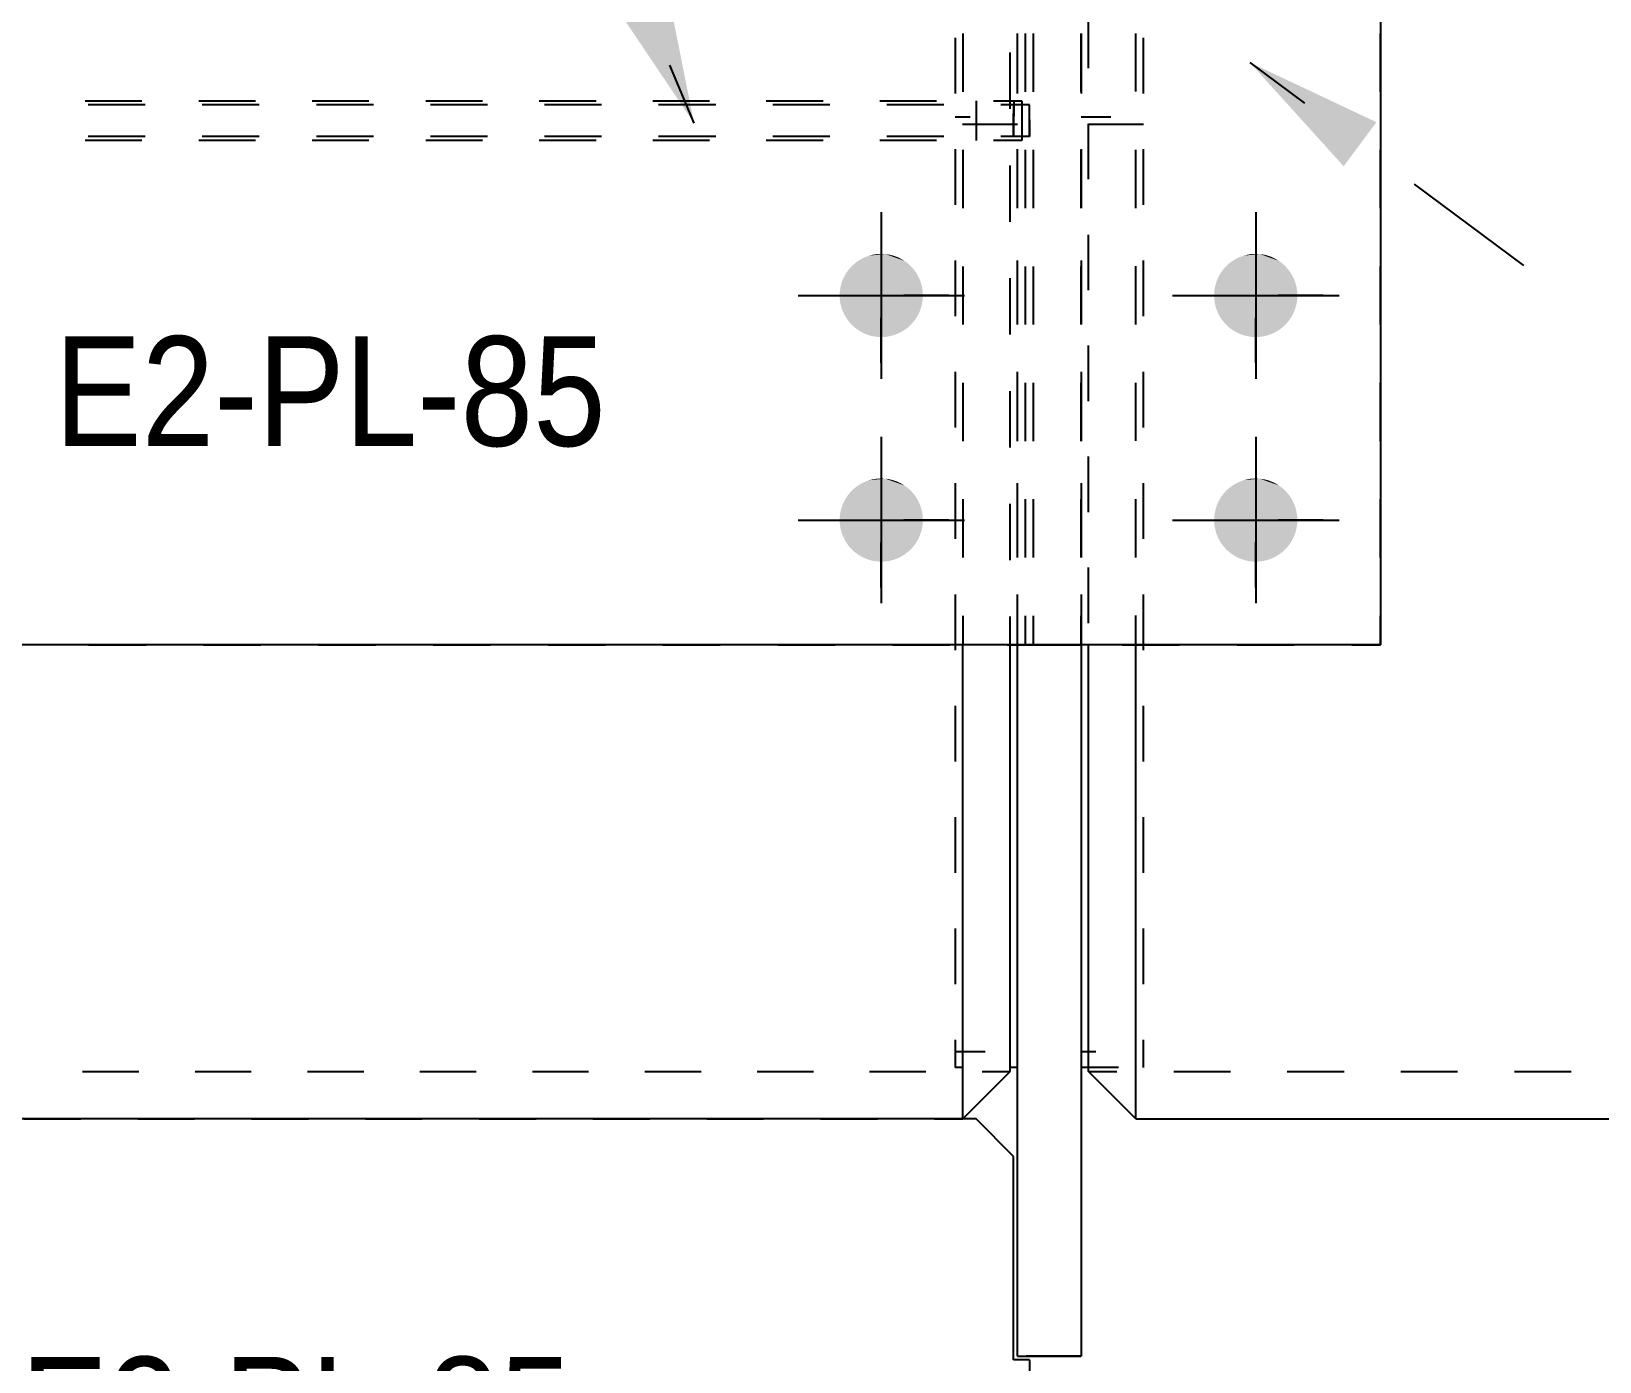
# Model space of a CAD drawing. Header units: millimetres. Extents: x 67 to 383, y 106 to 148.
# Drawn here: x 186.248 to 190.842, y 132.168 to 136.067 of the extents above; entities that cross this region are included whole.
import ezdxf

# ---------------------------------------------------------------- set-up
doc = ezdxf.new("R2010")
doc.units = ezdxf.units.MM
doc.linetypes.add('XKITLINE00', pattern=[0])
doc.styles.add('ARIAL', font='ARIAL.TTF')

msp = doc.modelspace()

# ---------------------------------------------------------------- linework, layer by layer
at = {"color": 2, "linetype": 'XKITLINE00'}
for p, q in [((190.1998, 137.3404), (190.1998, 134.269)), ((190.1998, 134.269), (183.472, 134.269)), ((188.976, 132.8795), (188.976, 134.269)), ((189.1146, 133.0426), (189.1146, 134.269)), ((189.1365, 134.2689), (189.3223, 134.2689)), ((189.1365, 132.1847), (189.1365, 134.2689)), ((189.3223, 134.2689), (189.3223, 132.1847)), ((189.3442, 133.0426), (189.3442, 134.269)), ((189.4828, 132.8795), (189.4828, 134.269)), ((189.115, 133.0184), (189.1146, 133.0426)), ((189.3439, 133.0184), (189.3442, 133.0426)), ((188.976, 132.8795), (189.115, 133.0184)), ((189.1365, 133.0301), (189.1148, 133.0301)), ((189.344, 133.0301), (189.3223, 133.0301)), ((189.3439, 133.0186), (189.3439, 133.0184)), ((189.4828, 132.8795), (189.3439, 133.0184)), ((189.3439, 133.0184), (189.3442, 133.0184)), ((189.0152, 132.8795), (184.6019, 132.8795)), ((189.1249, 132.7698), (189.0152, 132.8795)), ((189.4828, 132.8795), (194.0025, 132.8795)), ((189.1249, 132.1738), (189.1249, 132.7698)), ((189.1714, 132.1738), (189.1249, 132.1738)), ((189.1365, 132.1847), (189.3223, 132.1847)), ((189.1714, 132.1738), (189.1714, 131.1401))]:
    msp.add_line(p, q, dxfattribs=at)
at = {"linetype": 'XKITLINE00'}
for p, q in [((189.3442, 135.9586), (189.3442, 136.1212)), ((188.9537, 136.0478), (188.9537, 135.8847)), ((188.976, 136.0604), (188.976, 135.8898)), ((189.1365, 135.89), (189.1365, 136.0606)), ((189.1365, 135.8847), (189.1365, 136.0478)), ((189.1597, 135.89), (189.1597, 136.0607)), ((189.183, 135.89), (189.183, 136.0606)), ((189.3223, 136.0607), (189.3223, 135.89)), ((189.3223, 135.89), (189.3223, 136.0606)), ((189.3223, 136.0606), (189.3223, 135.89)), ((189.3223, 136.0478), (189.3223, 135.8847)), ((189.4828, 135.8902), (189.4828, 136.0608)), ((189.5051, 135.8847), (189.5051, 136.0478)), ((190.1998, 135.89), (190.1998, 136.0606)), ((189.1146, 135.8393), (189.1146, 136.0046)), ((188.189, 135.7973), (188.118, 135.9676)), ((189.8167, 135.9757), (189.9771, 135.8566)), ((186.4051, 135.8627), (186.5714, 135.8627)), ((186.5811, 135.8511), (186.414, 135.8511)), ((186.7377, 135.8627), (186.9039, 135.8627)), ((186.9153, 135.8511), (186.7482, 135.8511)), ((187.0702, 135.8627), (187.2365, 135.8627)), ((187.2496, 135.8511), (187.0824, 135.8511)), ((187.4028, 135.8627), (187.5691, 135.8627)), ((187.5838, 135.8511), (187.4167, 135.8511)), ((187.7353, 135.8627), (187.9016, 135.8627)), ((187.918, 135.8511), (187.7509, 135.8511)), ((188.0679, 135.8627), (188.2342, 135.8627)), ((188.2522, 135.8511), (188.0851, 135.8511)), ((188.4005, 135.8627), (188.5668, 135.8627)), ((188.5865, 135.8511), (188.4194, 135.8511)), ((188.733, 135.8627), (188.8993, 135.8627)), ((188.9207, 135.8511), (188.7536, 135.8511)), ((189.0159, 135.7466), (189.0159, 135.8627)), ((189.0656, 135.8627), (189.1487, 135.8627)), ((189.1714, 135.8511), (189.0878, 135.8511)), ((189.1249, 135.8511), (189.1249, 135.7582)), ((189.1256, 135.8627), (189.1256, 135.8179)), ((189.1487, 135.8627), (189.1487, 135.7466)), ((189.1714, 135.7582), (189.1714, 135.8511)), ((188.9978, 135.8156), (188.9537, 135.8156)), ((189.1249, 135.7582), (189.1249, 135.8262)), ((189.1714, 135.8079), (189.1714, 135.7582)), ((189.41, 135.8156), (189.3223, 135.8156)), ((186.5811, 135.7582), (186.414, 135.7582)), ((186.9153, 135.7582), (186.7482, 135.7582)), ((187.2496, 135.7582), (187.0824, 135.7582)), ((187.5838, 135.7582), (187.4167, 135.7582)), ((187.918, 135.7582), (187.7509, 135.7582)), ((188.2522, 135.7582), (188.0851, 135.7582)), ((188.5865, 135.7582), (188.4194, 135.7582)), ((188.9207, 135.7582), (188.7536, 135.7582)), ((189.1365, 135.7936), (188.9756, 135.7936)), ((189.1714, 135.7582), (189.0878, 135.7582)), ((189.3442, 135.6335), (189.3442, 135.796)), ((189.5051, 135.7936), (189.3442, 135.7936)), ((186.5714, 135.7466), (186.4051, 135.7466)), ((186.9039, 135.7466), (186.7377, 135.7466)), ((187.2365, 135.7466), (187.0702, 135.7466)), ((187.5691, 135.7466), (187.4028, 135.7466)), ((187.9016, 135.7466), (187.7353, 135.7466)), ((188.2342, 135.7466), (188.0679, 135.7466)), ((188.5668, 135.7466), (188.4005, 135.7466)), ((188.8993, 135.7466), (188.733, 135.7466)), ((188.9537, 135.7216), (188.9537, 135.5585)), ((188.976, 135.7191), (188.976, 135.5485)), ((189.1487, 135.7466), (189.0656, 135.7466)), ((189.1365, 135.5585), (189.1365, 135.7216)), ((189.1365, 135.5487), (189.1365, 135.7193)), ((189.1597, 135.5488), (189.1597, 135.7194)), ((189.183, 135.5487), (189.183, 135.7194)), ((189.3223, 135.7216), (189.3223, 135.5585)), ((189.3223, 135.7194), (189.3223, 135.5488)), ((189.3223, 135.7194), (189.3223, 135.5487)), ((189.3223, 135.5487), (189.3223, 135.7193)), ((189.4828, 135.549), (189.4828, 135.7196)), ((189.5051, 135.5585), (189.5051, 135.7216)), ((190.1998, 135.5487), (190.1998, 135.7194)), ((189.1146, 135.5087), (189.1146, 135.674)), ((190.298, 135.6185), (190.6188, 135.3804)), ((189.3442, 135.3083), (189.3442, 135.4709)), ((188.9537, 135.3953), (188.9537, 135.2322)), ((189.1365, 135.2322), (189.1365, 135.3953)), ((189.3223, 135.3953), (189.3223, 135.2322)), ((189.5051, 135.2322), (189.5051, 135.3953)), ((188.976, 135.3779), (188.976, 135.2073)), ((189.1146, 135.1781), (189.1146, 135.3434)), ((189.1365, 135.2074), (189.1365, 135.3781)), ((189.1597, 135.2075), (189.1597, 135.3781)), ((189.183, 135.2075), (189.183, 135.3781)), ((189.3223, 135.2074), (189.3223, 135.3781)), ((189.3223, 135.3781), (189.3223, 135.2075)), ((189.3223, 135.3781), (189.3223, 135.2075)), ((189.4828, 135.2078), (189.4828, 135.3784)), ((190.1998, 135.2075), (190.1998, 135.3781)), ((189.3442, 134.9832), (189.3442, 135.1458)), ((188.9537, 135.0691), (188.9537, 134.906)), ((189.1365, 134.906), (189.1365, 135.0691)), ((189.3223, 135.0691), (189.3223, 134.906)), ((189.5051, 134.906), (189.5051, 135.0691)), ((188.976, 135.0367), (188.976, 134.8661)), ((189.1365, 134.8661), (189.1365, 135.0368)), ((189.1597, 134.8662), (189.1597, 135.0369)), ((189.183, 134.8662), (189.183, 135.0368)), ((189.3223, 135.0369), (189.3223, 134.8662)), ((189.3223, 134.8661), (189.3223, 135.0368)), ((189.3223, 135.0368), (189.3223, 134.8662)), ((189.4828, 134.8665), (189.4828, 135.0371)), ((190.1998, 134.8662), (190.1998, 135.0368)), ((189.1146, 134.8475), (189.1146, 135.0128)), ((189.3442, 134.6581), (189.3442, 134.8206)), ((188.9537, 134.7429), (188.9537, 134.5797)), ((189.1365, 134.5797), (189.1365, 134.7429)), ((189.3223, 134.7429), (189.3223, 134.5797)), ((189.5051, 134.5797), (189.5051, 134.7429)), ((188.976, 134.6955), (188.976, 134.5249)), ((189.1365, 134.5249), (189.1365, 134.6955)), ((189.1597, 134.5249), (189.1597, 134.6956)), ((189.183, 134.5249), (189.183, 134.6956)), ((189.3223, 134.6956), (189.3223, 134.5249)), ((189.3223, 134.6956), (189.3223, 134.5249)), ((189.3223, 134.5249), (189.3223, 134.6955)), ((189.4828, 134.5253), (189.4828, 134.6959)), ((190.1998, 134.5249), (190.1998, 134.6956)), ((189.1146, 134.5169), (189.1146, 134.6822)), ((189.3442, 134.3329), (189.3442, 134.4955)), ((188.9537, 134.4166), (188.9537, 134.2535)), ((189.1365, 134.2535), (189.1365, 134.4166)), ((189.3223, 134.4166), (189.3223, 134.2535)), ((189.5051, 134.2535), (189.5051, 134.4166)), ((188.976, 134.3543), (188.976, 134.269)), ((189.1146, 134.269), (189.1146, 134.3516)), ((189.1365, 134.2689), (189.1365, 134.3542)), ((189.1597, 134.269), (189.1597, 134.3543)), ((189.183, 134.269), (189.183, 134.3543)), ((189.3223, 134.3543), (189.3223, 134.269)), ((189.3223, 134.3543), (189.3223, 134.269)), ((189.3223, 134.2689), (189.3223, 134.3542)), ((189.4828, 134.1841), (189.4828, 134.3547)), ((190.1998, 134.269), (190.1998, 134.3543)), ((186.4154, 134.269), (186.5836, 134.269)), ((186.7518, 134.269), (186.92, 134.269)), ((187.0882, 134.269), (187.2564, 134.269)), ((187.4246, 134.269), (187.5928, 134.269)), ((187.761, 134.269), (187.9292, 134.269)), ((188.0974, 134.269), (188.2656, 134.269)), ((188.4338, 134.269), (188.602, 134.269)), ((188.7702, 134.269), (188.9384, 134.269)), ((189.1065, 134.269), (189.2747, 134.269)), ((189.3223, 134.269), (189.1614, 134.269)), ((189.183, 134.269), (189.3223, 134.269)), ((189.183, 134.269), (189.2045, 134.269)), ((189.2725, 134.2689), (189.3223, 134.2689)), ((189.4429, 134.269), (189.6111, 134.269)), ((189.7793, 134.269), (189.9475, 134.269)), ((190.1157, 134.269), (190.1998, 134.269)), ((189.3442, 134.0078), (189.3442, 134.1704)), ((188.9537, 134.0904), (188.9537, 133.9273)), ((189.1365, 133.9273), (189.1365, 134.0904)), ((189.3223, 134.0904), (189.3223, 133.9273)), ((189.5051, 133.9273), (189.5051, 134.0904)), ((189.4828, 133.8429), (189.4828, 134.0135)), ((189.3442, 133.6827), (189.3442, 133.8452)), ((188.9537, 133.7641), (188.9537, 133.601)), ((189.1365, 133.601), (189.1365, 133.7641)), ((189.3223, 133.7641), (189.3223, 133.601)), ((189.5051, 133.601), (189.5051, 133.7641)), ((189.4828, 133.5016), (189.4828, 133.6722)), ((189.3442, 133.3575), (189.3442, 133.5201)), ((188.9537, 133.4379), (188.9537, 133.2748)), ((189.1365, 133.2748), (189.1365, 133.4379)), ((189.3223, 133.4379), (189.3223, 133.2748)), ((189.5051, 133.2748), (189.5051, 133.4379)), ((189.4828, 133.1604), (189.4828, 133.331)), ((189.3442, 133.1137), (189.3442, 133.195)), ((188.9537, 133.1117), (188.9537, 133.0301)), ((189.1365, 133.0301), (189.1365, 133.1117)), ((189.3223, 133.1117), (189.3223, 133.0301)), ((189.5051, 133.0301), (189.5051, 133.1117)), ((189.0417, 133.0765), (188.9537, 133.0765)), ((189.3662, 133.0765), (189.3223, 133.0765)), ((186.3977, 133.0184), (186.5624, 133.0184)), ((186.727, 133.0184), (186.8917, 133.0184)), ((187.0564, 133.0184), (187.2211, 133.0184)), ((187.3858, 133.0184), (187.5505, 133.0184)), ((187.7151, 133.0184), (187.8798, 133.0184)), ((188.0445, 133.0184), (188.2092, 133.0184)), ((188.3739, 133.0184), (188.5386, 133.0184)), ((188.7032, 133.0184), (188.8679, 133.0184)), ((188.9758, 133.0301), (188.9537, 133.0301)), ((189.0326, 133.0184), (189.115, 133.0184)), ((189.432, 133.0301), (189.344, 133.0301)), ((189.3442, 133.0184), (189.4274, 133.0184)), ((189.5938, 133.0184), (189.7601, 133.0184)), ((189.9265, 133.0184), (190.0929, 133.0184)), ((190.2592, 133.0184), (190.4256, 133.0184)), ((190.592, 133.0184), (190.7584, 133.0184)), ((189.4828, 132.9045), (189.4828, 132.9898)), ((186.2258, 132.8795), (186.3925, 132.8795)), ((186.5592, 132.8795), (186.7259, 132.8795)), ((186.8925, 132.8795), (187.0592, 132.8795)), ((187.2259, 132.8795), (187.3926, 132.8795)), ((187.5593, 132.8795), (187.7259, 132.8795)), ((187.8926, 132.8795), (188.0593, 132.8795)), ((188.226, 132.8795), (188.3926, 132.8795)), ((188.5593, 132.8795), (188.726, 132.8795)), ((188.8927, 132.8795), (188.976, 132.8795)), ((189.3223, 132.1847), (189.1614, 132.1847))]:
    msp.add_line(p, q, dxfattribs=at)
at = {"color": 3, "linetype": 'XKITLINE00'}
for p, q in [((188.7372, 135.5367), (188.7372, 135.0489)), ((189.8342, 135.5367), (189.8342, 135.0489)), ((188.7372, 135.4902), (188.7372, 135.3587)), ((189.8342, 135.4902), (189.8342, 135.3587)), ((188.4934, 135.2928), (188.9811, 135.2928)), ((188.5398, 135.2928), (188.6713, 135.2928)), ((188.9347, 135.2928), (188.8032, 135.2928)), ((189.5903, 135.2928), (190.0781, 135.2928)), ((189.6367, 135.2928), (189.7682, 135.2928)), ((190.0316, 135.2928), (189.9001, 135.2928)), ((188.7372, 135.0953), (188.7372, 135.2268)), ((189.8342, 135.0953), (189.8342, 135.2268)), ((188.7372, 134.8785), (188.7372, 134.3908)), ((189.8342, 134.8785), (189.8342, 134.3908)), ((188.7372, 134.8321), (188.7372, 134.7006)), ((189.8342, 134.8321), (189.8342, 134.7006)), ((188.4934, 134.6346), (188.9811, 134.6346)), ((188.5398, 134.6346), (188.6713, 134.6346)), ((188.9347, 134.6346), (188.8032, 134.6346)), ((189.5903, 134.6346), (190.0781, 134.6346)), ((189.6367, 134.6346), (189.7682, 134.6346)), ((190.0316, 134.6346), (189.9001, 134.6346)), ((188.7372, 134.4372), (188.7372, 134.5687)), ((189.8342, 134.4372), (189.8342, 134.5687))]:
    msp.add_line(p, q, dxfattribs=at)
at = {"linetype": 'Continuous'}
for points in [[(188.189, 135.7973), (187.96, 136.1376), (188.189, 135.7973), (188.1085, 136.1995)], [(189.8167, 135.9757), (190.1876, 135.8006), (189.8167, 135.9757), (190.0917, 135.6714)]]:
    msp.add_solid(points, dxfattribs=at)
at = {"color": 3, "linetype": 'Continuous'}
for points in [[(188.7492, 135.4142), (188.6159, 135.3048), (188.6153, 135.2928)], [(188.7492, 135.4142), (188.6153, 135.2928), (188.6159, 135.2808)], [(188.7492, 135.4142), (188.6176, 135.3166), (188.6159, 135.3048)], [(188.7492, 135.4142), (188.6159, 135.2808), (188.6176, 135.269)], [(188.7492, 135.4142), (188.6206, 135.3282), (188.6176, 135.3166)], [(188.7492, 135.4142), (188.6176, 135.269), (188.6206, 135.2574)], [(188.7492, 135.4142), (188.6246, 135.3395), (188.6206, 135.3282)], [(188.7492, 135.4142), (188.6206, 135.2574), (188.6246, 135.2461)], [(188.7492, 135.4142), (188.6297, 135.3503), (188.6246, 135.3395)], [(188.7492, 135.4142), (188.6246, 135.2461), (188.6297, 135.2353)], [(188.7492, 135.4142), (188.6359, 135.3605), (188.6297, 135.3503)], [(188.7492, 135.4142), (188.6297, 135.2353), (188.6359, 135.2251)], [(188.7492, 135.4142), (188.643, 135.3702), (188.6359, 135.3605)], [(188.7492, 135.4142), (188.6359, 135.2251), (188.643, 135.2154)], [(188.7492, 135.4142), (188.651, 135.379), (188.643, 135.3702)], [(188.7492, 135.4142), (188.643, 135.2154), (188.651, 135.2066)], [(188.7492, 135.4142), (188.6599, 135.3871), (188.651, 135.379)], [(188.7492, 135.4142), (188.651, 135.2066), (188.6599, 135.1985)], [(188.7492, 135.4142), (188.6695, 135.3942), (188.6599, 135.3871)], [(188.7492, 135.4142), (188.6599, 135.1985), (188.6695, 135.1914)], [(188.7492, 135.4142), (188.6798, 135.4003), (188.6695, 135.3942)], [(188.7492, 135.4142), (188.6695, 135.1914), (188.6798, 135.1853)], [(188.7492, 135.4142), (188.6906, 135.4055), (188.6798, 135.4003)], [(188.7492, 135.4142), (188.6798, 135.1853), (188.6906, 135.1801)], [(188.7492, 135.4142), (188.7018, 135.4095), (188.6906, 135.4055)], [(188.7492, 135.4142), (188.6906, 135.1801), (188.7018, 135.1761)], [(188.7492, 135.4142), (188.7135, 135.4124), (188.7018, 135.4095)], [(188.7492, 135.4142), (188.7018, 135.1761), (188.7135, 135.1732)], [(188.7492, 135.4142), (188.7253, 135.4142), (188.7135, 135.4124)], [(188.7492, 135.4142), (188.7135, 135.1732), (188.7253, 135.1714)], [(188.7492, 135.4142), (188.7372, 135.4147), (188.7253, 135.4142)], [(188.7492, 135.4142), (188.7253, 135.1714), (188.7372, 135.1709)], [(188.7492, 135.4142), (188.7372, 135.1709), (188.7492, 135.1714)], [(188.7492, 135.4142), (188.7492, 135.1714), (188.761, 135.1732)], [(188.7492, 135.4142), (188.761, 135.1732), (188.7726, 135.1761)], [(188.7492, 135.4142), (188.7726, 135.1761), (188.7839, 135.1801)], [(188.7492, 135.4142), (188.7839, 135.1801), (188.7947, 135.1853)], [(188.7492, 135.4142), (188.7947, 135.1853), (188.805, 135.1914)], [(188.7492, 135.4142), (188.805, 135.1914), (188.8146, 135.1985)], [(188.7492, 135.4142), (188.8146, 135.1985), (188.8235, 135.2066)], [(188.7492, 135.4142), (188.8235, 135.2066), (188.8315, 135.2154)], [(188.7492, 135.4142), (188.8315, 135.2154), (188.8386, 135.2251)], [(188.7492, 135.4142), (188.8386, 135.2251), (188.8448, 135.2353)], [(188.7492, 135.4142), (188.8448, 135.2353), (188.8499, 135.2461)], [(188.7492, 135.4142), (188.8499, 135.2461), (188.8539, 135.2574)], [(188.7492, 135.4142), (188.8539, 135.2574), (188.8568, 135.269)], [(188.7492, 135.4142), (188.8568, 135.269), (188.8586, 135.2808)], [(188.7492, 135.4142), (188.8586, 135.2808), (188.8592, 135.2928)], [(188.7492, 135.4142), (188.8592, 135.2928), (188.8586, 135.3048)], [(188.7492, 135.4142), (188.8586, 135.3048), (188.8568, 135.3166)], [(188.7492, 135.4142), (188.8568, 135.3166), (188.8539, 135.3282)], [(188.7492, 135.4142), (188.8539, 135.3282), (188.8499, 135.3395)], [(188.7492, 135.4142), (188.8499, 135.3395), (188.8448, 135.3503)], [(188.7492, 135.4142), (188.8448, 135.3503), (188.8386, 135.3605)], [(188.7492, 135.4142), (188.8386, 135.3605), (188.8315, 135.3702)], [(188.7492, 135.4142), (188.8315, 135.3702), (188.8235, 135.379)], [(188.7492, 135.4142), (188.8235, 135.379), (188.8146, 135.3871)], [(188.7492, 135.4142), (188.8146, 135.3871), (188.805, 135.3942)], [(188.7492, 135.4142), (188.805, 135.3942), (188.7947, 135.4003)], [(188.7492, 135.4142), (188.7947, 135.4003), (188.7839, 135.4055)], [(188.7492, 135.4142), (188.7839, 135.4055), (188.7726, 135.4095)], [(188.7492, 135.4142), (188.7726, 135.4095), (188.761, 135.4124)], [(189.8461, 135.4142), (189.7128, 135.3048), (189.7122, 135.2928)], [(189.8461, 135.4142), (189.7122, 135.2928), (189.7128, 135.2808)], [(189.8461, 135.4142), (189.7146, 135.3166), (189.7128, 135.3048)], [(189.8461, 135.4142), (189.7128, 135.2808), (189.7146, 135.269)], [(189.8461, 135.4142), (189.7175, 135.3282), (189.7146, 135.3166)], [(189.8461, 135.4142), (189.7146, 135.269), (189.7175, 135.2574)], [(189.8461, 135.4142), (189.7215, 135.3395), (189.7175, 135.3282)], [(189.8461, 135.4142), (189.7175, 135.2574), (189.7215, 135.2461)], [(189.8461, 135.4142), (189.7266, 135.3503), (189.7215, 135.3395)], [(189.8461, 135.4142), (189.7215, 135.2461), (189.7266, 135.2353)], [(189.8461, 135.4142), (189.7328, 135.3605), (189.7266, 135.3503)], [(189.8461, 135.4142), (189.7266, 135.2353), (189.7328, 135.2251)], [(189.8461, 135.4142), (189.7399, 135.3702), (189.7328, 135.3605)], [(189.8461, 135.4142), (189.7328, 135.2251), (189.7399, 135.2154)], [(189.8461, 135.4142), (189.748, 135.379), (189.7399, 135.3702)], [(189.8461, 135.4142), (189.7399, 135.2154), (189.748, 135.2066)], [(189.8461, 135.4142), (189.7568, 135.3871), (189.748, 135.379)], [(189.8461, 135.4142), (189.748, 135.2066), (189.7568, 135.1985)], [(189.8461, 135.4142), (189.7664, 135.3942), (189.7568, 135.3871)], [(189.8461, 135.4142), (189.7568, 135.1985), (189.7664, 135.1914)], [(189.8461, 135.4142), (189.7767, 135.4003), (189.7664, 135.3942)], [(189.8461, 135.4142), (189.7664, 135.1914), (189.7767, 135.1853)], [(189.8461, 135.4142), (189.7875, 135.4055), (189.7767, 135.4003)], [(189.8461, 135.4142), (189.7767, 135.1853), (189.7875, 135.1801)], [(189.8461, 135.4142), (189.7988, 135.4095), (189.7875, 135.4055)], [(189.8461, 135.4142), (189.7875, 135.1801), (189.7988, 135.1761)], [(189.8461, 135.4142), (189.8104, 135.4124), (189.7988, 135.4095)], [(189.8461, 135.4142), (189.7988, 135.1761), (189.8104, 135.1732)], [(189.8461, 135.4142), (189.8222, 135.4142), (189.8104, 135.4124)], [(189.8461, 135.4142), (189.8104, 135.1732), (189.8222, 135.1714)], [(189.8461, 135.4142), (189.8342, 135.4147), (189.8222, 135.4142)], [(189.8461, 135.4142), (189.8222, 135.1714), (189.8342, 135.1709)], [(189.8461, 135.4142), (189.8342, 135.1709), (189.8461, 135.1714)], [(189.8461, 135.4142), (189.8461, 135.1714), (189.858, 135.1732)], [(189.8461, 135.4142), (189.858, 135.1732), (189.8696, 135.1761)], [(189.8461, 135.4142), (189.8696, 135.1761), (189.8808, 135.1801)], [(189.8461, 135.4142), (189.8808, 135.1801), (189.8917, 135.1853)], [(189.8461, 135.4142), (189.8917, 135.1853), (189.9019, 135.1914)], [(189.8461, 135.4142), (189.9019, 135.1914), (189.9115, 135.1985)], [(189.8461, 135.4142), (189.9115, 135.1985), (189.9204, 135.2066)], [(189.8461, 135.4142), (189.9204, 135.2066), (189.9284, 135.2154)], [(189.8461, 135.4142), (189.9284, 135.2154), (189.9356, 135.2251)], [(189.8461, 135.4142), (189.9356, 135.2251), (189.9417, 135.2353)], [(189.8461, 135.4142), (189.9417, 135.2353), (189.9468, 135.2461)], [(189.8461, 135.4142), (189.9468, 135.2461), (189.9509, 135.2574)], [(189.8461, 135.4142), (189.9509, 135.2574), (189.9538, 135.269)], [(189.8461, 135.4142), (189.9538, 135.269), (189.9555, 135.2808)], [(189.8461, 135.4142), (189.9555, 135.2808), (189.9561, 135.2928)], [(189.8461, 135.4142), (189.9561, 135.2928), (189.9555, 135.3048)], [(189.8461, 135.4142), (189.9555, 135.3048), (189.9538, 135.3166)], [(189.8461, 135.4142), (189.9538, 135.3166), (189.9509, 135.3282)], [(189.8461, 135.4142), (189.9509, 135.3282), (189.9468, 135.3395)], [(189.8461, 135.4142), (189.9468, 135.3395), (189.9417, 135.3503)], [(189.8461, 135.4142), (189.9417, 135.3503), (189.9356, 135.3605)], [(189.8461, 135.4142), (189.9356, 135.3605), (189.9284, 135.3702)], [(189.8461, 135.4142), (189.9284, 135.3702), (189.9204, 135.379)], [(189.8461, 135.4142), (189.9204, 135.379), (189.9115, 135.3871)], [(189.8461, 135.4142), (189.9115, 135.3871), (189.9019, 135.3942)], [(189.8461, 135.4142), (189.9019, 135.3942), (189.8917, 135.4003)], [(189.8461, 135.4142), (189.8917, 135.4003), (189.8808, 135.4055)], [(189.8461, 135.4142), (189.8808, 135.4055), (189.8696, 135.4095)], [(189.8461, 135.4142), (189.8696, 135.4095), (189.858, 135.4124)], [(188.7492, 134.756), (188.6159, 134.6466), (188.6153, 134.6346)], [(188.7492, 134.756), (188.6153, 134.6346), (188.6159, 134.6227)], [(188.7492, 134.756), (188.6176, 134.6584), (188.6159, 134.6466)], [(188.7492, 134.756), (188.6159, 134.6227), (188.6176, 134.6109)], [(188.7492, 134.756), (188.6206, 134.67), (188.6176, 134.6584)], [(188.7492, 134.756), (188.6176, 134.6109), (188.6206, 134.5992)], [(188.7492, 134.756), (188.6246, 134.6813), (188.6206, 134.67)], [(188.7492, 134.756), (188.6206, 134.5992), (188.6246, 134.588)], [(188.7492, 134.756), (188.6297, 134.6921), (188.6246, 134.6813)], [(188.7492, 134.756), (188.6246, 134.588), (188.6297, 134.5772)], [(188.7492, 134.756), (188.6359, 134.7024), (188.6297, 134.6921)], [(188.7492, 134.756), (188.6297, 134.5772), (188.6359, 134.5669)], [(188.7492, 134.756), (188.643, 134.712), (188.6359, 134.7024)], [(188.7492, 134.756), (188.6359, 134.5669), (188.643, 134.5573)], [(188.7492, 134.756), (188.651, 134.7209), (188.643, 134.712)], [(188.7492, 134.756), (188.643, 134.5573), (188.651, 134.5484)], [(188.7492, 134.756), (188.6599, 134.7289), (188.651, 134.7209)], [(188.7492, 134.756), (188.651, 134.5484), (188.6599, 134.5404)], [(188.7492, 134.756), (188.6695, 134.736), (188.6599, 134.7289)], [(188.7492, 134.756), (188.6599, 134.5404), (188.6695, 134.5333)], [(188.7492, 134.756), (188.6798, 134.7422), (188.6695, 134.736)], [(188.7492, 134.756), (188.6695, 134.5333), (188.6798, 134.5271)], [(188.7492, 134.756), (188.6906, 134.7473), (188.6798, 134.7422)], [(188.7492, 134.756), (188.6798, 134.5271), (188.6906, 134.522)], [(188.7492, 134.756), (188.7018, 134.7513), (188.6906, 134.7473)], [(188.7492, 134.756), (188.6906, 134.522), (188.7018, 134.5179)], [(188.7492, 134.756), (188.7135, 134.7542), (188.7018, 134.7513)], [(188.7492, 134.756), (188.7018, 134.5179), (188.7135, 134.515)], [(188.7492, 134.756), (188.7253, 134.756), (188.7135, 134.7542)], [(188.7492, 134.756), (188.7135, 134.515), (188.7253, 134.5133)], [(188.7492, 134.756), (188.7372, 134.7566), (188.7253, 134.756)], [(188.7492, 134.756), (188.7253, 134.5133), (188.7372, 134.5127)], [(188.7492, 134.756), (188.7372, 134.5127), (188.7492, 134.5133)], [(188.7492, 134.756), (188.7492, 134.5133), (188.761, 134.515)], [(188.7492, 134.756), (188.761, 134.515), (188.7726, 134.5179)], [(188.7492, 134.756), (188.7726, 134.5179), (188.7839, 134.522)], [(188.7492, 134.756), (188.7839, 134.522), (188.7947, 134.5271)], [(188.7492, 134.756), (188.7947, 134.5271), (188.805, 134.5333)], [(188.7492, 134.756), (188.805, 134.5333), (188.8146, 134.5404)], [(188.7492, 134.756), (188.8146, 134.5404), (188.8235, 134.5484)], [(188.7492, 134.756), (188.8235, 134.5484), (188.8315, 134.5573)], [(188.7492, 134.756), (188.8315, 134.5573), (188.8386, 134.5669)], [(188.7492, 134.756), (188.8386, 134.5669), (188.8448, 134.5772)], [(188.7492, 134.756), (188.8448, 134.5772), (188.8499, 134.588)], [(188.7492, 134.756), (188.8499, 134.588), (188.8539, 134.5992)], [(188.7492, 134.756), (188.8539, 134.5992), (188.8568, 134.6109)], [(188.7492, 134.756), (188.8568, 134.6109), (188.8586, 134.6227)], [(188.7492, 134.756), (188.8586, 134.6227), (188.8592, 134.6346)], [(188.7492, 134.756), (188.8592, 134.6346), (188.8586, 134.6466)], [(188.7492, 134.756), (188.8586, 134.6466), (188.8568, 134.6584)], [(188.7492, 134.756), (188.8568, 134.6584), (188.8539, 134.67)], [(188.7492, 134.756), (188.8539, 134.67), (188.8499, 134.6813)], [(188.7492, 134.756), (188.8499, 134.6813), (188.8448, 134.6921)], [(188.7492, 134.756), (188.8448, 134.6921), (188.8386, 134.7024)], [(188.7492, 134.756), (188.8386, 134.7024), (188.8315, 134.712)], [(188.7492, 134.756), (188.8315, 134.712), (188.8235, 134.7209)], [(188.7492, 134.756), (188.8235, 134.7209), (188.8146, 134.7289)], [(188.7492, 134.756), (188.8146, 134.7289), (188.805, 134.736)], [(188.7492, 134.756), (188.805, 134.736), (188.7947, 134.7422)], [(188.7492, 134.756), (188.7947, 134.7422), (188.7839, 134.7473)], [(188.7492, 134.756), (188.7839, 134.7473), (188.7726, 134.7513)], [(188.7492, 134.756), (188.7726, 134.7513), (188.761, 134.7542)], [(189.8461, 134.756), (189.7128, 134.6466), (189.7122, 134.6346)], [(189.8461, 134.756), (189.7122, 134.6346), (189.7128, 134.6227)], [(189.8461, 134.756), (189.7146, 134.6584), (189.7128, 134.6466)], [(189.8461, 134.756), (189.7128, 134.6227), (189.7146, 134.6109)], [(189.8461, 134.756), (189.7175, 134.67), (189.7146, 134.6584)], [(189.8461, 134.756), (189.7146, 134.6109), (189.7175, 134.5992)], [(189.8461, 134.756), (189.7215, 134.6813), (189.7175, 134.67)], [(189.8461, 134.756), (189.7175, 134.5992), (189.7215, 134.588)], [(189.8461, 134.756), (189.7266, 134.6921), (189.7215, 134.6813)], [(189.8461, 134.756), (189.7215, 134.588), (189.7266, 134.5772)], [(189.8461, 134.756), (189.7328, 134.7024), (189.7266, 134.6921)], [(189.8461, 134.756), (189.7266, 134.5772), (189.7328, 134.5669)], [(189.8461, 134.756), (189.7399, 134.712), (189.7328, 134.7024)], [(189.8461, 134.756), (189.7328, 134.5669), (189.7399, 134.5573)], [(189.8461, 134.756), (189.748, 134.7209), (189.7399, 134.712)], [(189.8461, 134.756), (189.7399, 134.5573), (189.748, 134.5484)], [(189.8461, 134.756), (189.7568, 134.7289), (189.748, 134.7209)], [(189.8461, 134.756), (189.748, 134.5484), (189.7568, 134.5404)], [(189.8461, 134.756), (189.7664, 134.736), (189.7568, 134.7289)], [(189.8461, 134.756), (189.7568, 134.5404), (189.7664, 134.5333)], [(189.8461, 134.756), (189.7767, 134.7422), (189.7664, 134.736)], [(189.8461, 134.756), (189.7664, 134.5333), (189.7767, 134.5271)], [(189.8461, 134.756), (189.7875, 134.7473), (189.7767, 134.7422)], [(189.8461, 134.756), (189.7767, 134.5271), (189.7875, 134.522)], [(189.8461, 134.756), (189.7988, 134.7513), (189.7875, 134.7473)], [(189.8461, 134.756), (189.7875, 134.522), (189.7988, 134.5179)], [(189.8461, 134.756), (189.8104, 134.7542), (189.7988, 134.7513)], [(189.8461, 134.756), (189.7988, 134.5179), (189.8104, 134.515)], [(189.8461, 134.756), (189.8222, 134.756), (189.8104, 134.7542)], [(189.8461, 134.756), (189.8104, 134.515), (189.8222, 134.5133)], [(189.8461, 134.756), (189.8342, 134.7566), (189.8222, 134.756)], [(189.8461, 134.756), (189.8222, 134.5133), (189.8342, 134.5127)], [(189.8461, 134.756), (189.8342, 134.5127), (189.8461, 134.5133)], [(189.8461, 134.756), (189.8461, 134.5133), (189.858, 134.515)], [(189.8461, 134.756), (189.858, 134.515), (189.8696, 134.5179)], [(189.8461, 134.756), (189.8696, 134.5179), (189.8808, 134.522)], [(189.8461, 134.756), (189.8808, 134.522), (189.8917, 134.5271)], [(189.8461, 134.756), (189.8917, 134.5271), (189.9019, 134.5333)], [(189.8461, 134.756), (189.9019, 134.5333), (189.9115, 134.5404)], [(189.8461, 134.756), (189.9115, 134.5404), (189.9204, 134.5484)], [(189.8461, 134.756), (189.9204, 134.5484), (189.9284, 134.5573)], [(189.8461, 134.756), (189.9284, 134.5573), (189.9356, 134.5669)], [(189.8461, 134.756), (189.9356, 134.5669), (189.9417, 134.5772)], [(189.8461, 134.756), (189.9417, 134.5772), (189.9468, 134.588)], [(189.8461, 134.756), (189.9468, 134.588), (189.9509, 134.5992)], [(189.8461, 134.756), (189.9509, 134.5992), (189.9538, 134.6109)], [(189.8461, 134.756), (189.9538, 134.6109), (189.9555, 134.6227)], [(189.8461, 134.756), (189.9555, 134.6227), (189.9561, 134.6346)], [(189.8461, 134.756), (189.9561, 134.6346), (189.9555, 134.6466)], [(189.8461, 134.756), (189.9555, 134.6466), (189.9538, 134.6584)], [(189.8461, 134.756), (189.9538, 134.6584), (189.9509, 134.67)], [(189.8461, 134.756), (189.9509, 134.67), (189.9468, 134.6813)], [(189.8461, 134.756), (189.9468, 134.6813), (189.9417, 134.6921)], [(189.8461, 134.756), (189.9417, 134.6921), (189.9356, 134.7024)], [(189.8461, 134.756), (189.9356, 134.7024), (189.9284, 134.712)], [(189.8461, 134.756), (189.9284, 134.712), (189.9204, 134.7209)], [(189.8461, 134.756), (189.9204, 134.7209), (189.9115, 134.7289)], [(189.8461, 134.756), (189.9115, 134.7289), (189.9019, 134.736)], [(189.8461, 134.756), (189.9019, 134.736), (189.8917, 134.7422)], [(189.8461, 134.756), (189.8917, 134.7422), (189.8808, 134.7473)], [(189.8461, 134.756), (189.8808, 134.7473), (189.8696, 134.7513)], [(189.8461, 134.756), (189.8696, 134.7513), (189.858, 134.7542)]]:
    msp.add_solid(points, dxfattribs=at)

# ---------------------------------------------------------------- texts
at = {"color": 3, "style": 'ARIAL', "width": 0.85}
for p in [(186.316, 134.8517), (186.2166, 131.8606)]:
    msp.add_text('E2-PL-85', height=0.32177, dxfattribs=at).set_placement(p)

doc.saveas('drawing.dxf')
